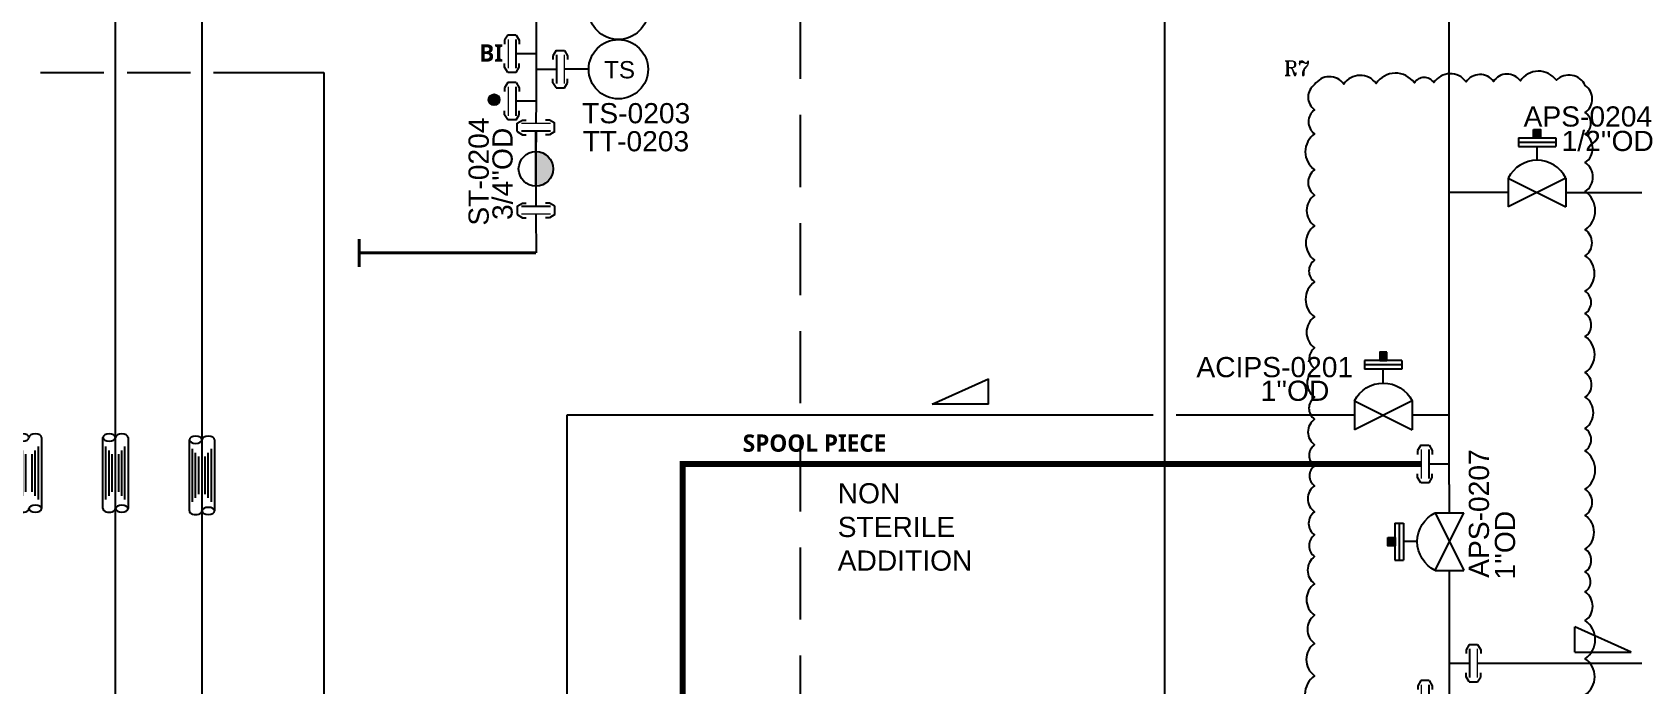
# Model space of a CAD drawing. Header units: millimetres. Extents: x -6754 to 5895, y -4820 to 1016.
# Drawn here: x -3226.6 to -2949.2, y -1483.7 to -1370.6 of the extents above; entities that cross this region are included whole.
import ezdxf

# ---------------------------------------------------------------- set-up
doc = ezdxf.new("R2010")
doc.units = ezdxf.units.MM
doc.linetypes.add('ACAD_ISO04W100', pattern=[30.5, 24, -3, 0.5, -3])
doc.linetypes.add('HIDDEN', pattern=[0.375, 0.25, -0.125])
doc.layers.get('0').update_dxf_attribs({"linetype": 'CONTINUOUS'})
for name, color, linetype in [('A---SIGLD-CONN-EL', 7, 'CONTINUOUS'), ('can_move', 7, 'CONTINUOUS'), ('E---INDID------', 7, 'CONTINUOUS'), ('E---INDID-TEXT-25-35', 2, 'CONTINUOUS'), ('P---PEQID------', 7, 'CONTINUOUS'), ('P---PFLTD-TEXT-25-35', 2, 'CONTINUOUS'), ('P---PLINB-CA006', 7, 'CONTINUOUS'), ('P---PLINB-CA015', 7, 'CONTINUOUS'), ('P---PLINB-CA037', 7, 'CONTINUOUS'), ('P---PLINB-CHWR006', 7, 'CONTINUOUS'), ('P---PLINB-CIPS014', 7, 'CONTINUOUS'), ('P---PLINB-CON003', 7, 'CONTINUOUS'), ('P---PLINB-DRH016', 7, 'CONTINUOUS'), ('P---PLINB-P232', 7, 'CONTINUOUS'), ('P---PLINB-PS02', 7, 'CONTINUOUS'), ('P---PLINB-PS038', 7, 'CONTINUOUS'), ('P---PLINB-PS040', 7, 'CONTINUOUS'), ('P---PVLSD-TEXT-18-25', 3, 'CONTINUOUS'), ('P---PVLSD-TEXT-25-35', 2, 'CONTINUOUS'), ('P---TANKB-V02', 7, 'CONTINUOUS'), ('VALVE', 6, 'CONTINUOUS')]:
    doc.layers.add(name, color=color, linetype=linetype)
doc.styles.add('ROMANS', font='romans.shx')
doc.styles.add('ROMANT', font='romant.shx')
doc.styles.get("Standard").update_dxf_attribs({"font": 'arial.ttf'})

# ---------------------------------------------------------------- blocks, each defined once
blk = doc.blocks.new('ADV')
at = {"color": 6}
blk.add_arc((1709.4, 811.99), 5.59, 26.5651, 153.4349, dxfattribs=at)
at = {"layer": 'VALVE'}
for p, q in [((1706.18, 821.46), (1712.63, 821.46)), ((1706.18, 821.46), (1706.18, 819.98)), ((1712.63, 821.46), (1712.63, 819.98)), ((1706.18, 820.72), (1712.63, 820.72)), ((1706.18, 819.98), (1712.63, 819.98)), ((1709.4, 817.58), (1709.4, 819.98)), ((1704.4, 814.49), (1704.4, 809.49)), ((1714.4, 814.49), (1704.4, 809.49)), ((1704.4, 814.49), (1714.4, 809.49)), ((1714.4, 814.49), (1714.4, 809.49))]:
    blk.add_line(p, q, dxfattribs=at)
blk = doc.blocks.new('phi_15863337230')
at = {"color": 0, "linetype": 'ByBlock'}
blk.add_blockref('ADV', (-1709.4, -811.99), dxfattribs=at)
at = {"flags": 1}
blk.add_attdef('PHI_CONNECTIONPOINT', (-5, 0), '', height=0.1, rotation=180, dxfattribs=at)
for tag, p in [('PHI_INSERTPOINT', (0, 0)), ('PHI_CONNECTIONPOINT', (5, 0))]:
    blk.add_attdef(tag, p, '', height=0.1, dxfattribs=at)
for tag, p in [('PRJ_TAG_B', (-8.12, -5.93)), ('DNCALC', (-3.96, -9.44))]:
    blk.add_attdef(tag, p, '', height=2.5)
blk = doc.blocks.new('rgyjryjyfrjfhjgfgj')
at = {"color": 0, "linetype": 'ByBlock'}
for p, q in [((716.48, 396.87), (717.39, 397.41)), ((717.39, 397.41), (718.05, 397.41)), ((722.07, 397.41), (721.4, 397.41)), ((722.97, 396.87), (722.07, 397.41)), ((722.97, 395.42), (722.97, 396.87)), ((716.48, 395.42), (717.39, 394.88)), ((717.39, 394.88), (718.05, 394.88)), ((722.07, 394.88), (721.4, 394.88)), ((722.97, 395.42), (722.07, 394.88))]:
    blk.add_line(p, q, dxfattribs=at)
at = {"color": 6, "linetype": 'ByBlock'}
blk.add_line((719.73, 391.95), (719.73, 395.48), dxfattribs=at)
at = {"color": 1, "linetype": 'ByBlock', "lineweight": 15}
blk.add_lwpolyline([(717.23, 396.8), (722.23, 396.8)], dxfattribs=at)
at = {"color": 6, "linetype": 'ByBlock'}
blk.add_lwpolyline([(717.23, 395.48), (722.23, 395.48)], dxfattribs=at)
blk = doc.blocks.new('phi_15825218758')
at = {"color": 0, "linetype": 'ByBlock'}
blk.add_line((-3.24, 3.47), (-3.24, 4.92), dxfattribs=at)
blk.add_blockref('rgyjryjyfrjfhjgfgj', (-719.73, -391.95), dxfattribs=at)
at = {"flags": 1}
for p, rotation in [((0, 4.85), 90), ((0, 0), 270)]:
    blk.add_attdef('PHI_CONNECTIONPOINT', p, '', height=0.1, rotation=rotation, dxfattribs=at)
blk = doc.blocks.new('phi_158252436928')
at = {"color": 0, "linetype": 'ByBlock'}
blk.add_circle((-5.14, 0), 5.14, dxfattribs=at)
blk.add_text('TT', height=3, rotation=359.9879, dxfattribs=at).set_placement((-7.75, -1.58))
at = {"flags": 1}
for tag in ['PHI_CONNECTIONPOINT', 'PHI_INSERTPOINT']:
    blk.add_attdef(tag, (0, 0), '', height=0.1, rotation=359.9879, dxfattribs=at)
blk.add_attdef('DEVICE', (-12.28, -9.32), '', height=3.5)
blk = doc.blocks.new('ST1')
at = {"linetype": 'ByBlock'}
h = blk.add_hatch(color=0, dxfattribs=at)
h.dxf.hatch_style = 1
h.paths.add_polyline_path([(289.45, -286.11), (289.45, -291.11, 0.414214), (291.95, -288.61, 0.414214)])
at = {"color": 0, "linetype": 'ByBlock'}
blk.add_line((289.45, -291.11), (289.45, -286.11), dxfattribs=at)
blk.add_circle((289.45, -288.61), 2.5, dxfattribs=at)
blk = doc.blocks.new('phi_15831288483')
at = {"color": 0, "linetype": 'ByBlock', "xscale": 1.2, "yscale": 1.2, "zscale": 1.2}
blk.add_blockref('ST1', (-347.34, 343.33), dxfattribs=at)
at = {"extrusion": (7.4988e-33, 1.22465e-16, -1), "flags": 1}
for tag, p, rotation in [('PHI_CONNECTIONPOINT', (0, -0.19), 90), ('PHI_CONNECTIONPOINT', (0, -6), 270), ('PHI_INSERTPOINT', (0, -6), 180)]:
    blk.add_attdef(tag, p, '', height=0.1, rotation=rotation, dxfattribs=at)
for tag, p in [('CODE', (4.53, -2.75)), ('DN1', (6.61, -7.4))]:
    blk.add_attdef(tag, p, '', height=3.5)
blk = doc.blocks.new('phi_16763520997')
at = {"color": 0, "linetype": 'ByBlock'}
blk.add_line((4.27, 0), (0, 0), dxfattribs=at)
blk.add_circle((9.41, -0.01), 5.14, dxfattribs=at)
blk.add_text('TS', height=3, rotation=359.9546, dxfattribs=at).set_placement((6.94, -1.59))
blk.add_attdef('DEVICE', (-16.96, 5.99), '', height=3.5, rotation=359.9546)
at = {"flags": 1}
for tag, p in [('PHI_CONNECTIONPOINT', (-0.05, 0)), ('PHI_INSERTPOINT', (0, 0))]:
    blk.add_attdef(tag, p, '', height=0.1, rotation=359.9546, dxfattribs=at)
blk = doc.blocks.new('A$C66D9105F')
at = {"color": 5}
for p, q in [((0, 0), (0, 4.35)), ((9.77, 0), (0, 4.35)), ((0, 0), (9.77, 0))]:
    blk.add_line(p, q, dxfattribs=at)
blk = doc.blocks.new('gbng')
at = {"color": 0, "linetype": 'Continuous'}
for p, q in [((102.1, 150.2), (146.6, 150.2)), ((146.6, 134.5), (102.1, 134.5))]:
    blk.add_line(p, q, dxfattribs=at)
at = {"color": 1, "linetype": 'Continuous'}
for p, q in [((107.8, 148.3), (140.9, 148.3)), ((110.2, 146.3), (138.5, 146.3)), ((112.6, 144.4), (136.1, 144.4)), ((112.6, 140.3), (136.1, 140.3)), ((107.8, 136.4), (140.9, 136.4)), ((110.2, 138.4), (138.5, 138.4))]:
    blk.add_line(p, q, dxfattribs=at)
at = {"color": 0, "linetype": 'Continuous'}
for centre, start_param, end_param in [((102.1, 146.3), 0, 3.141593), ((146.6, 138.4), 3.141593, 6.283185)]:
    blk.add_ellipse(centre, major_axis=(0, 3.93), ratio=0.568604, start_param=start_param, end_param=end_param, dxfattribs=at)
at = {"color": 0, "linetype": 'Continuous', "extrusion": (0, 0, -1)}
for centre, major_axis in [((146.6, 146.3), (0, 3.93)), ((102.1, 138.4), (0, -3.93))]:
    blk.add_ellipse(centre, major_axis=major_axis, ratio=0.568604, dxfattribs=at)
blk = doc.blocks.new('phi_16781898880')
at = {"color": 0, "linetype": 'ByBlock', "xscale": 0.395994, "yscale": 0.395994, "zscale": 0.395994}
blk.add_blockref('gbng', (-40.44, -56.37), dxfattribs=at)
at = {"flags": 1}
for p, rotation in [((0, 0), 180), ((17.62, 0), 90)]:
    blk.add_attdef('PHI_INSERTPOINT', p, '', height=0.1, rotation=rotation, dxfattribs=at)
blk = doc.blocks.new('ddbh')
at = {"color": 0, "linetype": 'Continuous'}
for p, q in [((102.1, 115.7), (146.6, 115.7)), ((146.6, 100), (102.1, 100))]:
    blk.add_line(p, q, dxfattribs=at)
at = {"color": 5, "linetype": 'Continuous'}
for p, q in [((107.8, 113.8), (140.9, 113.8)), ((110.2, 111.8), (138.5, 111.8)), ((107.8, 101.9), (140.9, 101.9)), ((110.2, 103.9), (138.5, 103.9)), ((112.6, 109.9), (136.1, 109.9)), ((112.6, 105.8), (136.1, 105.8))]:
    blk.add_line(p, q, dxfattribs=at)
at = {"color": 0, "linetype": 'Continuous'}
for centre, start_param, end_param in [((102.1, 111.8), 0, 3.141593), ((146.6, 103.9), 3.141593, 6.283185)]:
    blk.add_ellipse(centre, major_axis=(0, 3.93), ratio=0.568604, start_param=start_param, end_param=end_param, dxfattribs=at)
at = {"color": 0, "linetype": 'Continuous', "extrusion": (0, 0, -1)}
for centre, major_axis in [((146.6, 111.8), (0, 3.93)), ((102.1, 103.9), (0, -3.93))]:
    blk.add_ellipse(centre, major_axis=major_axis, ratio=0.568604, dxfattribs=at)
blk = doc.blocks.new('phi_16781899102')
at = {"color": 0, "linetype": 'ByBlock', "xscale": 0.395994, "yscale": 0.395994, "zscale": 0.395994}
blk.add_blockref('ddbh', (-40.44, -42.71), dxfattribs=at)
at = {"flags": 1}
for p, rotation in [((0, 0), 180), ((17.62, 0), 90)]:
    blk.add_attdef('PHI_INSERTPOINT', p, '', height=0.1, rotation=rotation, dxfattribs=at)
blk = doc.blocks.new('phi_16765199690')
at = {"color": 0, "linetype": 'ByBlock'}
blk.add_blockref('ADV', (-1709.4, -811.99), dxfattribs=at)
at = {"flags": 1}
blk.add_attdef('PHI_CONNECTIONPOINT', (-5, 0), '', height=0.1, rotation=180, dxfattribs=at)
for tag, p in [('PHI_INSERTPOINT', (0, 0)), ('PHI_CONNECTIONPOINT', (5, 0))]:
    blk.add_attdef(tag, p, '', height=0.1, dxfattribs=at)
at = {"color": 7}
for tag, p in [('PRJ_TAG_B', (-12.54, -6.47)), ('DNCALC', (-8.39, -11.88))]:
    blk.add_attdef(tag, p, '', height=3.5, dxfattribs=at)

msp = doc.modelspace()

# ---------------------------------------------------------------- hatches: boundary and pattern name
h = msp.add_hatch(color=256)
h.dxf.hatch_style = 1
h.paths.add_polyline_path([(-3145.54, -1382.34, -1), (-3147.45, -1382.34, -1)])
h = msp.add_hatch(color=1)
h.dxf.hatch_style = 1
h.paths.add_polyline_path([(-2965.03, -1388.96), (-2965.03, -1387.51), (-2966.27, -1387.51), (-2966.27, -1388.96)])
h = msp.add_hatch(color=1)
h.dxf.hatch_style = 1
h.paths.add_polyline_path([(-2992.94, -1427.58), (-2992.94, -1426.13), (-2991.7, -1426.13), (-2991.7, -1427.58)])
h = msp.add_hatch(color=1)
h.dxf.hatch_style = 1
h.paths.add_polyline_path([(-2990.27, -1459.68), (-2990.27, -1458.23), (-2991.51, -1458.23), (-2991.51, -1459.68)])

# ---------------------------------------------------------------- linework, layer by layer
at = {"color": 1}
msp.add_lwpolyline([(-2957.29, -1485.54, 0.520567), (-2957.29, -1479.26, 0.520567), (-2957.29, -1472.66, 0.520567), (-2957.29, -1467.68, 0.520567), (-2957.29, -1464.22, 0.520567), (-2957.29, -1460.25, 0.520567), (-2957.29, -1454.41, 0.520567), (-2957.29, -1449.86, 0.520567), (-2957.29, -1443.21, 0.520567), (-2957.29, -1439.32, 0.520567), (-2957.29, -1433.89, 0.520567), (-2957.29, -1429.66, 0.520567), (-2957.29, -1423.42, 0.520567), (-2957.29, -1419.41, 0.520567), (-2957.29, -1415.54, 0.520567), (-2957.29, -1409.4, 0.520567), (-2957.29, -1404.87, 0.520567), (-2957.29, -1398.26, 0.520567), (-2957.29, -1393.22, 0.520567), (-2957.29, -1388.28, 0.520567), (-2957.29, -1384.53, 0.520567), (-2957.29, -1379.87, 0.520567), (-2962.31, -1378.96, 0.520567), (-2968.55, -1379.07, 0.520567), (-2973.22, -1379.15, 0.520567), (-2977.95, -1379.24, 0.520567), (-2983.54, -1379.34, 0.520567), (-2986.93, -1379.4, 0.520567), (-2993.55, -1379.52, 0.520567), (-2999.16, -1379.62, 0.520567), (-3004.22, -1379.71, 0.520567), (-3004.22, -1384.08, 0.520567), (-3004.22, -1388.24, 0.520567), (-3004.22, -1394.49, 0.520567), (-3004.22, -1398.88, 0.520567), (-3004.22, -1404.2, 0.520567), (-3004.22, -1410.14, 0.520567), (-3004.22, -1413.94, 0.520567), (-3004.22, -1419.97, 0.520567), (-3004.22, -1425.38, 0.520567), (-3004.22, -1428.95, 0.520567), (-3004.22, -1433.92, 0.520567), (-3004.22, -1437.74, 0.520567), (-3004.22, -1442.18, 0.520567), (-3004.22, -1445.85, 0.520567), (-3004.22, -1449.26, 0.520567), (-3004.22, -1453.79, 0.520567), (-3004.22, -1457.81, 0.520567), (-3004.22, -1461.56, 0.520567), (-3004.22, -1466.28, 0.520567), (-3004.22, -1471.74, 0.520567), (-3004.22, -1476.61, 0.520567), (-3004.22, -1482.22, 0.520567), (-3004.22, -1488.68, 0.520567)], format="xyb", dxfattribs=at)
for points in [[(-2966.27, -1387.51), (-2965.03, -1387.51), (-2965.03, -1388.96), (-2966.27, -1388.96)], [(-2991.7, -1426.13), (-2992.94, -1426.13), (-2992.94, -1427.58), (-2991.7, -1427.58)], [(-2991.51, -1458.23), (-2990.27, -1458.23), (-2990.27, -1459.68), (-2991.51, -1459.68)]]:
    msp.add_lwpolyline(points, close=True, dxfattribs=at)
at = {"const_width": 0.5}
msp.add_lwpolyline([(-3169.9, -1406.49), (-3169.9, -1411.32)], dxfattribs=at)
msp.add_circle((-3146.49, -1382.34), 0.952)
at = {"layer": 'A---SIGLD-CONN-EL', "color": 7, "linetype": 'HIDDEN', "ltscale": 50}
msp.add_lwpolyline([(-3093.43, -1328.73), (-3093.43, -1569.02)], dxfattribs=at)
at = {"layer": 'can_move', "linetype": 'HIDDEN', "ltscale": 50, "const_width": 1}
msp.add_lwpolyline([(-2985.76, -1445.51), (-3113.81, -1445.51), (-3113.81, -1626.82)], dxfattribs=at)
at = {"layer": 'P---PLINB-CA006', "color": 152, "linetype": 'Continuous', "ltscale": 0.1}
for points in [[(-3225.15, -1377.6), (-3214.15, -1377.6)], [(-3210.15, -1377.6), (-3199.15, -1377.6)], [(-3195.15, -1377.6), (-3176.04, -1377.6)]]:
    msp.add_lwpolyline(points, dxfattribs=at)
at = {"layer": 'P---PLINB-CA015', "color": 152, "linetype": 'Continuous', "ltscale": 0.1}
msp.add_lwpolyline([(-3176.04, -1377.6), (-3176.04, -1623.51)], dxfattribs=at)
at = {"layer": 'P---PLINB-CA037', "color": 152, "linetype": 'Continuous', "ltscale": 0.1}
for points in [[(-3030.23, -1338.51), (-3030.23, -1461.09)], [(-3030.23, -1461.09), (-3030.23, -1486.5)]]:
    msp.add_lwpolyline(points, dxfattribs=at)
at = {"layer": 'P---PLINB-CHWR006', "color": 5, "linetype": 'Continuous', "ltscale": 0.1}
msp.add_lwpolyline([(-3212.15, -1663.55), (-3212.15, -1271.09)], dxfattribs=at)
at = {"layer": 'P---PLINB-CIPS014', "color": 62, "linetype": 'Continuous', "ltscale": 0.1}
msp.add_lwpolyline([(-2976.03, -1480.04), (-2935.56, -1480.04)], dxfattribs=at)
at = {"layer": 'P---PLINB-CON003', "color": 230, "linetype": 'ACAD_ISO04W100', "const_width": 0.5}
msp.add_lwpolyline([(-3169.9, -1408.9), (-3139.23, -1408.9)], dxfattribs=at)
at = {"layer": 'P---PLINB-DRH016', "color": 7, "linetype": 'Continuous', "ltscale": 0.1}
for points in [[(-3139.23, -1366), (-3139.22, -1374.37)], [(-3139.22, -1374.37), (-3139.22, -1377.04)], [(-3139.22, -1377.04), (-3139.22, -1382.6)], [(-3139.22, -1382.6), (-3139.24, -1386.48)], [(-3139.23, -1387.79), (-3139.25, -1391.66)], [(-3139.24, -1391.52), (-3139.24, -1397.33)], [(-3139.24, -1402.18), (-3139.23, -1408.9)]]:
    msp.add_lwpolyline(points, dxfattribs=at)
at = {"layer": 'P---PLINB-P232', "color": 62, "linetype": 'Continuous', "ltscale": 0.1}
for points in [[(-3032.23, -1437.05), (-3133.89, -1437.05)], [(-3133.89, -1437.05), (-3133.89, -1803.72)], [(-2997.32, -1437.05), (-3028.23, -1437.05)], [(-2980.89, -1437.05), (-2987.32, -1437.05)]]:
    msp.add_lwpolyline(points, dxfattribs=at)
at = {"layer": 'P---PLINB-PS02', "color": 32, "linetype": 'Continuous', "ltscale": 0.1}
msp.add_lwpolyline([(-3197.15, -1253.89), (-3197.15, -1641.52)], dxfattribs=at)
at = {"layer": 'P---PLINB-PS038', "color": 32, "linetype": 'Continuous', "ltscale": 0.1}
for points in [[(-2970.65, -1398.42), (-2980.9, -1398.42)], [(-2960.65, -1398.42), (-2936.84, -1398.42)]]:
    msp.add_lwpolyline(points, dxfattribs=at)
at = {"layer": 'P---PLINB-PS040', "color": 32, "linetype": 'Continuous', "ltscale": 0.1}
for p, q in [((-2980.9, -1449.07), (-2980.9, -1209.05)), ((-2980.8, -1459.01), (-2980.8, -1458.9))]:
    msp.add_line(p, q, dxfattribs=at)
for points in [[(-2980.9, -1449.07), (-2980.9, -1453.96)], [(-2980.9, -1458.82), (-2980.9, -1459.09)], [(-2980.84, -1458.92), (-2980.84, -1458.99)], [(-2980.9, -1463.96), (-2980.89, -1479.02)], [(-2980.89, -1479.02), (-2980.89, -1480.04)], [(-2980.89, -1480.04), (-2980.89, -1486.29)]]:
    msp.add_lwpolyline(points, dxfattribs=at)

# ---------------------------------------------------------------- block references
at = {"xscale": -1}
msp.add_blockref('A$C66D9105F', (-3060.78, -1435.11), dxfattribs=at)
msp.add_blockref('A$C66D9105F', (-2959.09, -1478.11))
at = {"layer": 'E---INDID------'}
ref = msp.add_blockref('phi_158252436928', (-3119.81, -1366.76), dxfattribs=at)
ref.add_attrib('DEVICE', 'TT-0203', (-3131.15, -1391.28), dxfattribs={"layer": 'E---INDID-TEXT-25-35', "color": 7, "height": 3.5})
at = {"layer": 'P---PEQID------', "xscale": 0.7, "yscale": 0.7, "zscale": 0.7, "rotation": 90}
for name, p in [('phi_16781899102', (-3227.15, -1453.24)), ('phi_16781899102', (-3212.15, -1453.24)), ('phi_16781898880', (-3197.15, -1453.63))]:
    msp.add_blockref(name, p, dxfattribs=at)
at = {"layer": 'P---PLINB-DRH016', "xscale": -1, "rotation": 90}
for p in [(-3139.22, -1374.37), (-3139.22, -1382.6)]:
    msp.add_blockref('phi_15825218758', p, dxfattribs=at)
at = {"layer": 'P---PLINB-DRH016'}
ref = msp.add_blockref('phi_16763520997', (-3134.36, -1377.04), dxfattribs=at)
ref.add_attrib('DEVICE', 'TS-0203', (-3131.23, -1386.42), dxfattribs={"layer": 'E---INDID-TEXT-25-35', "color": 7, "height": 3.5})
for p, rotation in [((-3139.22, -1377.04), 270), ((-3139.24, -1397.33), 180)]:
    msp.add_blockref('phi_15825218758', p, dxfattribs=dict(at, rotation=rotation))
ref = msp.add_blockref('phi_15831288483', (-3139.24, -1391.33), dxfattribs=at)
ref.add_attrib('DN1', "3/4''OD", (-3143.29, -1403.19), dxfattribs={"layer": 'P---PFLTD-TEXT-25-35', "color": 7, "height": 3.5, "rotation": 90})
ref.add_attrib('CODE', 'ST-0204', (-3147.43, -1404.17), dxfattribs={"layer": 'P---PFLTD-TEXT-25-35', "color": 7, "height": 3.5, "rotation": 90})
at = {"layer": 'P---PLINB-DRH016', "xscale": -1}
msp.add_blockref('phi_15825218758', (-3139.24, -1391.33), dxfattribs=at)
at = {"layer": 'P---PLINB-PS040', "xscale": -1, "rotation": 90}
for p in [(-2980.9, -1445.51), (-2980.89, -1486.29)]:
    msp.add_blockref('phi_15825218758', p, dxfattribs=at)
at = {"layer": 'P---PLINB-PS040', "rotation": 270}
msp.add_blockref('phi_15825218758', (-2980.89, -1480.04), dxfattribs=at)
at = {"layer": 'P---TANKB-V02'}
ref = msp.add_blockref('phi_15863337230', (-2965.65, -1398.42), dxfattribs=at)
ref.add_attrib('DNCALC', "1/2''OD", (-2961.4, -1391.23), dxfattribs={"layer": 'P---PVLSD-TEXT-18-25', "color": 7, "height": 3.5})
ref.add_attrib('PRJ_TAG_B', 'APS-0204', (-2967.99, -1386.99), dxfattribs={"layer": 'P---PVLSD-TEXT-18-25', "color": 7, "height": 3.5})
at = {"layer": 'P---TANKB-V02', "extrusion": (0, -4.93038e-32, -1)}
ref = msp.add_blockref('phi_15863337230', (2992.32, -1437.05), dxfattribs=dict(at, zscale=-1))
ref.add_attrib('DNCALC', "1''OD", (-3013.59, -1434.55), dxfattribs={"layer": 'P---PVLSD-TEXT-18-25', "color": 7, "height": 3.5})
ref.add_attrib('PRJ_TAG_B', 'ACIPS-0201', (-3024.72, -1430.45), dxfattribs={"layer": 'P---PVLSD-TEXT-18-25', "color": 7, "height": 3.5})
at = {"layer": 'P---TANKB-V02', "extrusion": (-4.68864e-32, 1.22465e-16, -1)}
ref = msp.add_blockref('phi_16765199690', (2980.83, -1458.96), dxfattribs=dict(at, rotation=270))
ref.add_attrib('DNCALC', "1''OD", (-2969.47, -1465.54), dxfattribs={"layer": 'P---PVLSD-TEXT-25-35', "color": 7, "height": 3.5, "rotation": 90})
ref.add_attrib('PRJ_TAG_B', 'APS-0207', (-2973.99, -1465.24), dxfattribs={"layer": 'P---PVLSD-TEXT-25-35', "color": 7, "height": 3.5, "rotation": 90})

# ---------------------------------------------------------------- texts
at = {"attachment_point": 1}
for s, width, gutter_width, heights, insert, char_height, style in [('{\\fSegoe UI Semibold|b0|i0|c0|p34;BI}', 64.4856, 0.5, [-3], (-3149.08, -1372.73), 3, 'ROMANS'), ('R7', 2.6741, 12.5, [-2.5], (-3009.55, -1375.61), 2.5, 'ROMANT'), ('{\\fSegoe UI Semibold|b0|i0|c0|p34;SPOOL PIECE}', 64.4856, 0.5, [-3.1], (-3103.38, -1440.38), 3, 'ROMANS')]:
    msp.add_mtext_dynamic_manual_height_columns(s, width=width, gutter_width=gutter_width, heights=heights, dxfattribs=dict(at, insert=insert, char_height=char_height, style=style))
at = {"insert": (-3086.92, -1448.83), "char_height": 3.5, "width": 20.6641, "attachment_point": 1}
msp.add_mtext('NON\\PSTERILE\\PADDITION', dxfattribs=at)

doc.saveas('drawing.dxf')
